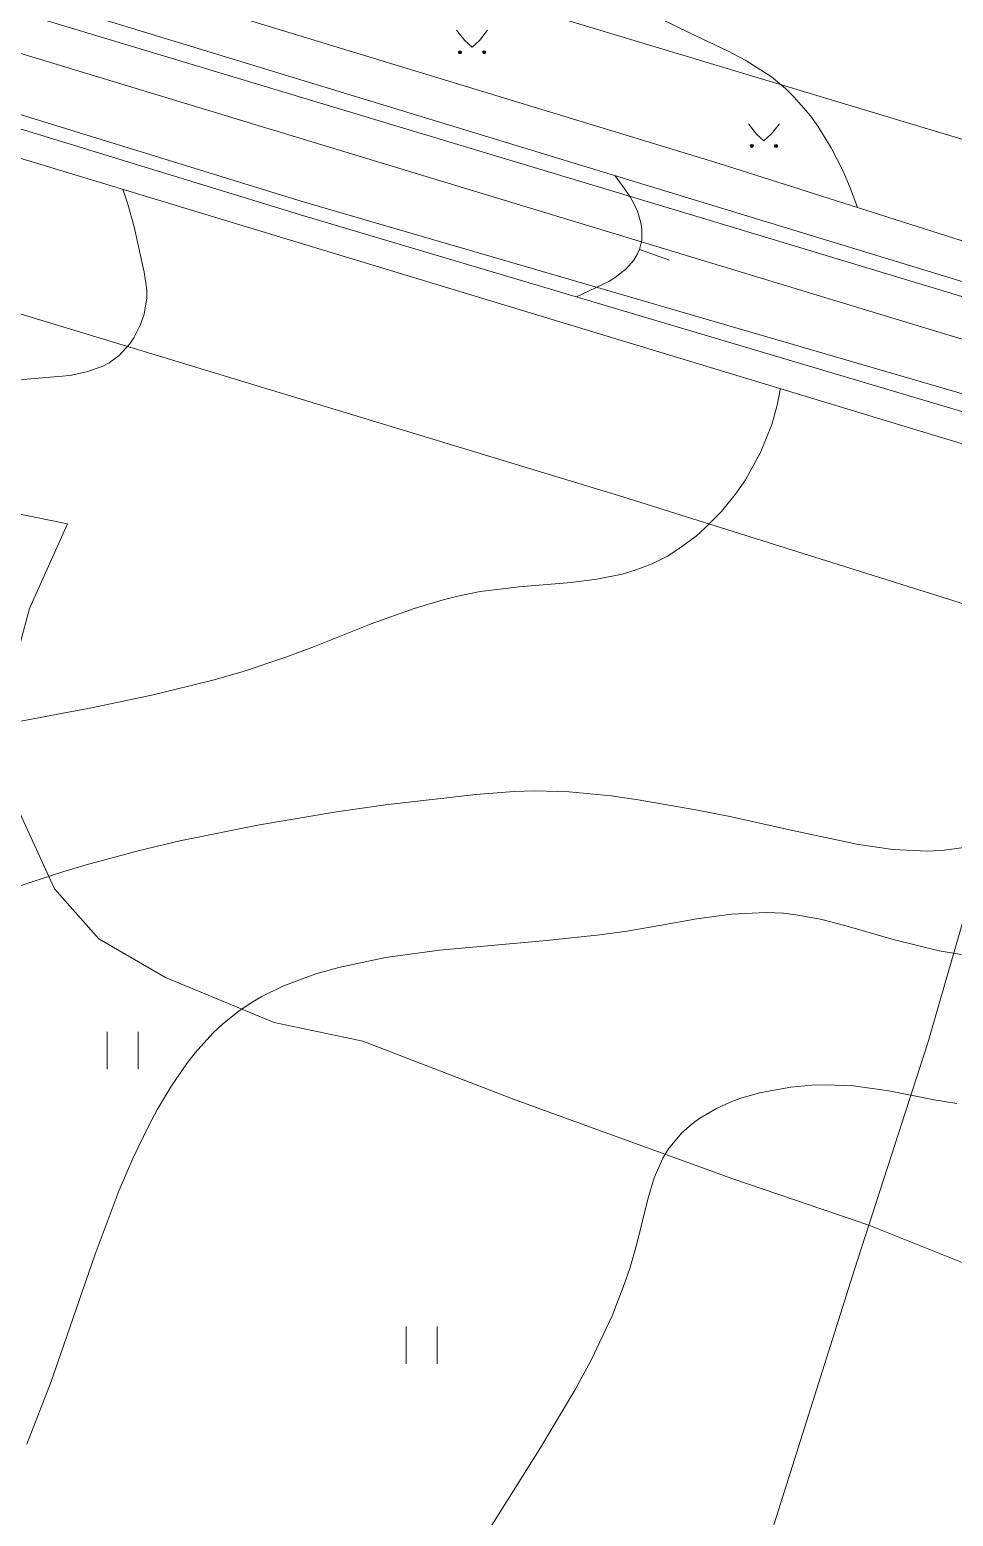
# Model space of a CAD drawing. Extents: x 1000 to 4000, y -5000 to -1000.
# Drawn here: x 1446 to 1503.9, y -4857.6 to -4764.4 of the extents above; entities that cross this region are included whole.
import ezdxf

# ---------------------------------------------------------------- set-up
doc = ezdxf.new("R2010")
doc.units = 0
doc.header["$MEASUREMENT"] = 0
for name, color, linetype in [('СЛОЙ_11', 7, 'CONTINUOUS'), ('СЛОЙ_24', 7, 'CONTINUOUS'), ('СЛОЙ_31', 7, 'CONTINUOUS'), ('СЛОЙ_40', 7, 'CONTINUOUS'), ('СЛОЙ_41', 7, 'CONTINUOUS'), ('СЛОЙ_50', 7, 'CONTINUOUS'), ('СЛОЙ_51', 7, 'CONTINUOUS')]:
    doc.layers.add(name, color=color, linetype=linetype)

msp = doc.modelspace()

# ---------------------------------------------------------------- linework, layer by layer
at = {"layer": 'СЛОЙ_11', "color": 253, "linetype": 'Continuous', "lineweight": 0}
msp.add_lwpolyline([(1238.222, -4718.174), (1355.849, -4755.485), (1391.481, -4765.838), (1483.143, -4793.646), (1509.746, -4802.024)], dxfattribs=at)
at = {"layer": 'СЛОЙ_24', "color": 253, "linetype": 'Continuous', "lineweight": 0}
for points in [[(1005.78, -4627.718), (1032.221, -4636.237), (1043.957, -4639.789), (1109.441, -4660.33), (1148.996, -4672.236), (1235.457, -4698.921), (1300.243, -4718.462), (1378.163, -4742.556), (1437.732, -4760.977), (1491.394, -4777.155), (1550.447, -4795.016), (1617.745, -4815.624)], [(1011.787, -4636.455), (1073.522, -4655.498), (1108.561, -4666.283), (1150.81, -4679.1), (1180.738, -4688.415), (1213.221, -4698.64), (1268.526, -4715.624), (1324.533, -4732.502), (1393.003, -4753.514), (1463.039, -4775.126), (1521.816, -4792.247)], [(1498.573, -4839.324), (1502.268, -4827.903), (1509.746, -4802.024)], [(1488.385, -4875.727), (1489.121, -4869.176), (1497.674, -4842.103), (1498.573, -4839.324)]]:
    msp.add_lwpolyline(points, dxfattribs=at)
at = {"layer": 'СЛОЙ_31', "color": 253, "linetype": 'Continuous', "lineweight": 0}
for points in [[(1008.154, -4625.958), (1031.066, -4633.61), (1073.946, -4647.02), (1109.791, -4657.738), (1149.906, -4669.855), (1242.206, -4698.151), (1301.223, -4716.081), (1391.885, -4742.976), (1438.152, -4757.194), (1489.188, -4772.743), (1513.552, -4780.517)], [(1006.466, -4627.16), (1031.916, -4635.234), (1053.477, -4641.921), (1074.76, -4648.504), (1109.308, -4659.292), (1149.352, -4671.338), (1238.152, -4698.794), (1300.67, -4717.774), (1378.59, -4741.868), (1436.827, -4759.518), (1518.257, -4784.378), (1594.911, -4807.634), (1615.708, -4813.925)], [(1006.806, -4638.514), (1066.591, -4656.828), (1105.816, -4668.727), (1142.304, -4679.765), (1211.716, -4701.161), (1268.386, -4718.285), (1323.833, -4734.953), (1392.303, -4756.316), (1512.423, -4792.759)], [(1130.869, -4674.213), (1142.86, -4677.793), (1175.41, -4687.667), (1212.792, -4699.397), (1268.38, -4716.592), (1324.248, -4733.47), (1392.717, -4754.413), (1463.139, -4776.025), (1513.484, -4791.009)]]:
    msp.add_lwpolyline(points, dxfattribs=at)
at = {"layer": 'СЛОЙ_40', "color": 253, "linetype": 'Continuous', "lineweight": 0}
for points in [[(1008.154, -4625.958), (1015.555, -4623.455), (1144.691, -4662.736), (1269.301, -4700.364), (1397.307, -4738.974), (1520.783, -4776.157)], [(1234.649, -4737.088), (1277.649, -4750.053), (1339.582, -4766.944), (1393.195, -4782.057), (1426.85, -4790.982), (1448.32, -4795.339), (1445.937, -4800.653), (1444.718, -4805.179), (1445.346, -4813.527), (1447.503, -4818.236), (1450.287, -4821.369), (1454.463, -4823.806), (1461.272, -4826.623), (1466.85, -4827.782), (1476.383, -4831.468), (1490.049, -4836.428), (1498.573, -4839.324)], [(1498.573, -4839.324), (1515.609, -4846.149), (1526.008, -4850.874), (1539.801, -4863.227)]]:
    msp.add_lwpolyline(points, dxfattribs=at)
at = {"layer": 'СЛОЙ_41', "color": 253, "linetype": 'Continuous', "lineweight": 0}
for p, q in [((1472.717, -4764.388), (1473.227, -4765.038)), ((1474.667, -4764.388), (1474.157, -4765.038)), ((1473.227, -4765.038), (1473.687, -4765.448)), ((1474.157, -4765.038), (1473.687, -4765.448)), ((1491.017, -4770.264), (1491.527, -4770.914)), ((1491.527, -4770.914), (1491.987, -4771.324)), ((1492.457, -4770.914), (1491.987, -4771.324)), ((1492.967, -4770.264), (1492.457, -4770.914)), ((1450.812, -4829.555), (1450.812, -4827.215)), ((1452.762, -4827.215), (1452.762, -4829.555)), ((1469.553, -4848.024), (1469.553, -4845.684)), ((1471.503, -4845.684), (1471.503, -4848.024))]:
    msp.add_line(p, q, dxfattribs=at)
for centre in [(1472.931, -4765.778), (1474.452, -4765.778), (1491.231, -4771.652), (1492.752, -4771.652)]:
    msp.add_circle(centre, 0.0976, dxfattribs=at)
for points in [[(1472.835, -4765.797), (1472.833, -4765.778), (1472.835, -4765.758)], [(1472.841, -4765.815), (1472.835, -4765.758), (1472.841, -4765.74)], [(1472.835, -4765.797), (1472.835, -4765.758), (1472.841, -4765.815)], [(1472.85, -4765.832), (1472.841, -4765.74), (1472.85, -4765.723)], [(1472.841, -4765.815), (1472.841, -4765.74), (1472.85, -4765.832)], [(1472.862, -4765.847), (1472.85, -4765.723), (1472.862, -4765.709)], [(1472.85, -4765.832), (1472.85, -4765.723), (1472.862, -4765.847)], [(1472.877, -4765.859), (1472.862, -4765.709), (1472.877, -4765.696)], [(1472.862, -4765.847), (1472.862, -4765.709), (1472.877, -4765.859)], [(1472.894, -4765.868), (1472.877, -4765.696), (1472.894, -4765.687)], [(1472.877, -4765.859), (1472.877, -4765.696), (1472.894, -4765.868)], [(1472.912, -4765.873), (1472.894, -4765.687), (1472.912, -4765.682)], [(1472.894, -4765.868), (1472.894, -4765.687), (1472.912, -4765.873)], [(1472.931, -4765.875), (1472.912, -4765.682), (1472.931, -4765.68)], [(1472.912, -4765.873), (1472.912, -4765.682), (1472.931, -4765.875)], [(1474.356, -4765.797), (1474.354, -4765.778), (1474.356, -4765.758)], [(1474.362, -4765.815), (1474.356, -4765.758), (1474.362, -4765.74)], [(1474.356, -4765.797), (1474.356, -4765.758), (1474.362, -4765.815)], [(1474.371, -4765.832), (1474.362, -4765.74), (1474.371, -4765.723)], [(1474.362, -4765.815), (1474.362, -4765.74), (1474.371, -4765.832)], [(1474.383, -4765.847), (1474.371, -4765.723), (1474.383, -4765.709)], [(1474.371, -4765.832), (1474.371, -4765.723), (1474.383, -4765.847)], [(1474.398, -4765.859), (1474.383, -4765.709), (1474.398, -4765.696)], [(1474.383, -4765.847), (1474.383, -4765.709), (1474.398, -4765.859)], [(1474.415, -4765.868), (1474.398, -4765.696), (1474.415, -4765.687)], [(1474.398, -4765.859), (1474.398, -4765.696), (1474.415, -4765.868)], [(1474.433, -4765.873), (1474.415, -4765.687), (1474.433, -4765.682)], [(1474.415, -4765.868), (1474.415, -4765.687), (1474.433, -4765.873)], [(1474.452, -4765.875), (1474.433, -4765.682), (1474.452, -4765.68)], [(1474.433, -4765.873), (1474.433, -4765.682), (1474.452, -4765.875)], [(1491.135, -4771.671), (1491.133, -4771.652), (1491.135, -4771.633)], [(1491.14, -4771.689), (1491.135, -4771.633), (1491.14, -4771.615)], [(1491.135, -4771.671), (1491.135, -4771.633), (1491.14, -4771.689)], [(1491.149, -4771.706), (1491.14, -4771.615), (1491.149, -4771.598)], [(1491.14, -4771.689), (1491.14, -4771.615), (1491.149, -4771.706)], [(1491.162, -4771.721), (1491.149, -4771.598), (1491.162, -4771.583)], [(1491.149, -4771.706), (1491.149, -4771.598), (1491.162, -4771.721)], [(1491.176, -4771.733), (1491.162, -4771.583), (1491.176, -4771.571)], [(1491.162, -4771.721), (1491.162, -4771.583), (1491.176, -4771.733)], [(1491.193, -4771.742), (1491.176, -4771.571), (1491.193, -4771.562)], [(1491.176, -4771.733), (1491.176, -4771.571), (1491.193, -4771.742)], [(1491.212, -4771.748), (1491.193, -4771.562), (1491.212, -4771.556)], [(1491.193, -4771.742), (1491.193, -4771.562), (1491.212, -4771.748)], [(1491.231, -4771.75), (1491.212, -4771.556), (1491.231, -4771.554)], [(1491.212, -4771.748), (1491.212, -4771.556), (1491.231, -4771.75)], [(1492.656, -4771.671), (1492.654, -4771.652), (1492.656, -4771.633)], [(1492.661, -4771.689), (1492.656, -4771.633), (1492.661, -4771.615)], [(1492.656, -4771.671), (1492.656, -4771.633), (1492.661, -4771.689)], [(1492.67, -4771.706), (1492.661, -4771.615), (1492.67, -4771.598)], [(1492.661, -4771.689), (1492.661, -4771.615), (1492.67, -4771.706)], [(1492.683, -4771.721), (1492.67, -4771.598), (1492.683, -4771.583)], [(1492.67, -4771.706), (1492.67, -4771.598), (1492.683, -4771.721)], [(1492.697, -4771.733), (1492.683, -4771.583), (1492.697, -4771.571)], [(1492.683, -4771.721), (1492.683, -4771.583), (1492.697, -4771.733)], [(1492.714, -4771.742), (1492.697, -4771.571), (1492.714, -4771.562)], [(1492.697, -4771.733), (1492.697, -4771.571), (1492.714, -4771.742)], [(1492.733, -4771.748), (1492.714, -4771.562), (1492.733, -4771.556)], [(1492.714, -4771.742), (1492.714, -4771.562), (1492.733, -4771.748)], [(1492.752, -4771.75), (1492.733, -4771.556), (1492.752, -4771.554)], [(1492.733, -4771.748), (1492.733, -4771.556), (1492.752, -4771.75)]]:
    msp.add_solid(points, dxfattribs=at)
at = {"layer": 'СЛОЙ_41', "color": 253, "linetype": 'Continuous', "lineweight": 0, "extrusion": (0, 0, -1)}
for points in [[(-1472.931, -4765.875), (-1472.931, -4765.68), (-1472.95, -4765.873)], [(-1472.95, -4765.873), (-1472.931, -4765.68), (-1472.95, -4765.682)], [(-1472.95, -4765.873), (-1472.95, -4765.682), (-1472.968, -4765.868)], [(-1472.968, -4765.868), (-1472.95, -4765.682), (-1472.968, -4765.687)], [(-1472.968, -4765.868), (-1472.968, -4765.687), (-1472.985, -4765.859)], [(-1472.985, -4765.859), (-1472.968, -4765.687), (-1472.985, -4765.696)], [(-1472.985, -4765.859), (-1472.985, -4765.696), (-1473, -4765.847)], [(-1473, -4765.847), (-1472.985, -4765.696), (-1473, -4765.709)], [(-1473, -4765.847), (-1473, -4765.709), (-1473.012, -4765.832)], [(-1473.012, -4765.832), (-1473, -4765.709), (-1473.012, -4765.723)], [(-1473.012, -4765.832), (-1473.012, -4765.723), (-1473.021, -4765.815)], [(-1473.021, -4765.815), (-1473.012, -4765.723), (-1473.021, -4765.74)], [(-1473.021, -4765.815), (-1473.021, -4765.74), (-1473.027, -4765.797)], [(-1473.027, -4765.797), (-1473.021, -4765.74), (-1473.027, -4765.758)], [(-1473.027, -4765.797), (-1473.027, -4765.758), (-1473.029, -4765.778)], [(-1474.452, -4765.875), (-1474.452, -4765.68), (-1474.471, -4765.873)], [(-1474.471, -4765.873), (-1474.452, -4765.68), (-1474.471, -4765.682)], [(-1474.471, -4765.873), (-1474.471, -4765.682), (-1474.489, -4765.868)], [(-1474.489, -4765.868), (-1474.471, -4765.682), (-1474.489, -4765.687)], [(-1474.489, -4765.868), (-1474.489, -4765.687), (-1474.506, -4765.859)], [(-1474.506, -4765.859), (-1474.489, -4765.687), (-1474.506, -4765.696)], [(-1474.506, -4765.859), (-1474.506, -4765.696), (-1474.521, -4765.847)], [(-1474.521, -4765.847), (-1474.506, -4765.696), (-1474.521, -4765.709)], [(-1474.521, -4765.847), (-1474.521, -4765.709), (-1474.533, -4765.832)], [(-1474.533, -4765.832), (-1474.521, -4765.709), (-1474.533, -4765.723)], [(-1474.533, -4765.832), (-1474.533, -4765.723), (-1474.542, -4765.815)], [(-1474.542, -4765.815), (-1474.533, -4765.723), (-1474.542, -4765.74)], [(-1474.542, -4765.815), (-1474.542, -4765.74), (-1474.548, -4765.797)], [(-1474.548, -4765.797), (-1474.542, -4765.74), (-1474.548, -4765.758)], [(-1474.548, -4765.797), (-1474.548, -4765.758), (-1474.55, -4765.778)], [(-1491.231, -4771.75), (-1491.231, -4771.554), (-1491.25, -4771.748)], [(-1491.25, -4771.748), (-1491.231, -4771.554), (-1491.25, -4771.556)], [(-1491.25, -4771.748), (-1491.25, -4771.556), (-1491.268, -4771.742)], [(-1491.268, -4771.742), (-1491.25, -4771.556), (-1491.268, -4771.562)], [(-1491.268, -4771.742), (-1491.268, -4771.562), (-1491.285, -4771.733)], [(-1491.285, -4771.733), (-1491.268, -4771.562), (-1491.285, -4771.571)], [(-1491.285, -4771.733), (-1491.285, -4771.571), (-1491.3, -4771.721)], [(-1491.3, -4771.721), (-1491.285, -4771.571), (-1491.3, -4771.583)], [(-1491.3, -4771.721), (-1491.3, -4771.583), (-1491.312, -4771.706)], [(-1491.312, -4771.706), (-1491.3, -4771.583), (-1491.312, -4771.598)], [(-1491.312, -4771.706), (-1491.312, -4771.598), (-1491.321, -4771.689)], [(-1491.321, -4771.689), (-1491.312, -4771.598), (-1491.321, -4771.615)], [(-1491.321, -4771.689), (-1491.321, -4771.615), (-1491.326, -4771.671)], [(-1491.326, -4771.671), (-1491.321, -4771.615), (-1491.326, -4771.633)], [(-1491.326, -4771.671), (-1491.326, -4771.633), (-1491.328, -4771.652)], [(-1492.752, -4771.75), (-1492.752, -4771.554), (-1492.771, -4771.748)], [(-1492.771, -4771.748), (-1492.752, -4771.554), (-1492.771, -4771.556)], [(-1492.771, -4771.748), (-1492.771, -4771.556), (-1492.789, -4771.742)], [(-1492.789, -4771.742), (-1492.771, -4771.556), (-1492.789, -4771.562)], [(-1492.789, -4771.742), (-1492.789, -4771.562), (-1492.806, -4771.733)], [(-1492.806, -4771.733), (-1492.789, -4771.562), (-1492.806, -4771.571)], [(-1492.806, -4771.733), (-1492.806, -4771.571), (-1492.821, -4771.721)], [(-1492.821, -4771.721), (-1492.806, -4771.571), (-1492.821, -4771.583)], [(-1492.821, -4771.721), (-1492.821, -4771.583), (-1492.833, -4771.706)], [(-1492.833, -4771.706), (-1492.821, -4771.583), (-1492.833, -4771.598)], [(-1492.833, -4771.706), (-1492.833, -4771.598), (-1492.842, -4771.689)], [(-1492.842, -4771.689), (-1492.833, -4771.598), (-1492.842, -4771.615)], [(-1492.842, -4771.689), (-1492.842, -4771.615), (-1492.847, -4771.671)], [(-1492.847, -4771.671), (-1492.842, -4771.615), (-1492.847, -4771.633)], [(-1492.847, -4771.671), (-1492.847, -4771.633), (-1492.849, -4771.652)]]:
    msp.add_solid(points, dxfattribs=at)
at = {"layer": 'СЛОЙ_50', "color": 253, "linetype": 'Continuous', "lineweight": 0}
msp.add_line((1484.193, -4778.142), (1486.08, -4778.804), dxfattribs=at)
for points in [[(1485.529, -4763.669), (1487.322, -4764.552), (1489.71, -4765.681), (1490.857, -4766.285), (1492.459, -4767.318), (1493.346, -4768.055), (1493.897, -4768.592), (1494.908, -4769.769), (1495.37, -4770.407), (1496.215, -4771.77), (1496.961, -4773.242), (1497.408, -4774.277), (1497.851, -4775.507)], [(1482.635, -4773.502), (1483.229, -4774.291), (1483.622, -4774.891), (1483.788, -4775.182), (1484.056, -4775.749), (1484.284, -4776.471), (1484.342, -4776.818), (1484.338, -4777.562), (1484.193, -4778.142), (1484.072, -4778.42), (1483.829, -4778.82), (1483.33, -4779.385), (1482.668, -4779.908), (1482.275, -4780.153), (1480.241, -4781.115)], [(1444.582, -4786.38), (1446.263, -4786.242), (1448.476, -4786.037), (1449.518, -4785.826), (1450.485, -4785.481), (1450.932, -4785.245), (1451.552, -4784.795), (1452.223, -4784.061), (1452.479, -4783.683), (1452.897, -4782.858), (1453.12, -4782.197), (1453.29, -4781.18), (1453.294, -4780.675), (1453.136, -4779.566), (1452.505, -4776.718), (1452.113, -4775.31), (1451.786, -4774.363)], [(1493.021, -4786.873), (1492.995, -4787.08), (1492.824, -4787.914), (1492.487, -4789.128), (1491.788, -4790.881), (1490.839, -4792.587), (1490.279, -4793.404), (1489.341, -4794.566), (1488.297, -4795.629), (1487.739, -4796.117), (1486.558, -4796.989), (1485.938, -4797.367), (1484.976, -4797.854), (1483.859, -4798.281), (1483.093, -4798.502), (1481.523, -4798.826), (1479.912, -4799.033), (1476.64, -4799.308), (1474.204, -4799.598), (1472.799, -4799.875), (1471.874, -4800.105), (1470.051, -4800.653), (1467.361, -4801.63), (1463.8, -4803.043), (1462.007, -4803.718), (1459.273, -4804.622), (1457.427, -4805.153), (1453.696, -4806.077), (1449.929, -4806.866), (1442.388, -4808.278)], [(1445.345, -4818.049), (1447.82, -4817.241), (1449.487, -4816.743), (1452.844, -4815.839), (1455.366, -4815.238), (1460.359, -4814.216), (1465.192, -4813.41), (1468.27, -4812.978), (1473.934, -4812.327), (1476.331, -4812.131), (1477.605, -4812.093), (1479.773, -4812.155), (1482.423, -4812.412), (1483.989, -4812.631), (1487.728, -4813.285), (1489.949, -4813.733), (1493.788, -4814.578), (1497.92, -4815.459), (1500.084, -4815.766), (1502.248, -4815.871), (1503.314, -4815.822), (1504.705, -4815.628)], [(1504.381, -4822.358), (1502.973, -4822.116), (1500.181, -4821.438), (1497.073, -4820.541), (1495.531, -4820.15), (1493.987, -4819.863), (1493.211, -4819.774), (1492.135, -4819.721), (1489.964, -4819.821), (1487.777, -4820.114), (1484.851, -4820.633), (1483.389, -4820.883), (1481.706, -4821.124), (1478.352, -4821.48), (1471.642, -4822.08), (1468.261, -4822.547), (1465.331, -4823.161), (1463.895, -4823.571), (1461.822, -4824.347), (1460.515, -4824.99), (1459.891, -4825.353), (1458.995, -4825.955), (1458.037, -4826.731), (1457.435, -4827.296), (1456.318, -4828.527), (1455.799, -4829.188), (1454.834, -4830.583), (1453.957, -4832.057), (1453.416, -4833.072), (1452.421, -4835.147), (1451.567, -4837.14), (1450.052, -4841.146), (1447.294, -4849.132), (1445.768, -4853.056)], [(1474.124, -4859.436), (1478.002, -4853.254), (1480.14, -4849.679), (1481.131, -4847.845), (1482.469, -4845.008), (1483.236, -4843.046), (1483.575, -4842.04), (1484.022, -4840.496), (1484.706, -4837.703), (1485.117, -4836.364), (1485.66, -4835.123), (1486.002, -4834.553), (1486.831, -4833.554), (1487.49, -4832.973), (1487.972, -4832.622), (1489.025, -4832.007), (1489.881, -4831.62), (1490.478, -4831.395), (1491.722, -4831.027), (1493.674, -4830.666), (1494.999, -4830.549), (1495.88, -4830.522), (1497.605, -4830.591), (1499.83, -4830.904), (1502.675, -4831.468), (1504.1, -4831.7)]]:
    msp.add_lwpolyline(points, dxfattribs=at)
at = {"layer": 'СЛОЙ_51', "color": 253, "linetype": 'Continuous', "lineweight": 0}
msp.add_lwpolyline([(1000, -4630.005), (1246.055, -4705.331), (1605.59, -4814.472), (1716.591, -4848.836), (1805.365, -4875.139), (1823.12, -4881.971), (1854.874, -4897.343), (1904.724, -4921.938), (1922.376, -4925.354), (2000, -4915.052)], dxfattribs=at)

doc.saveas('drawing.dxf')
